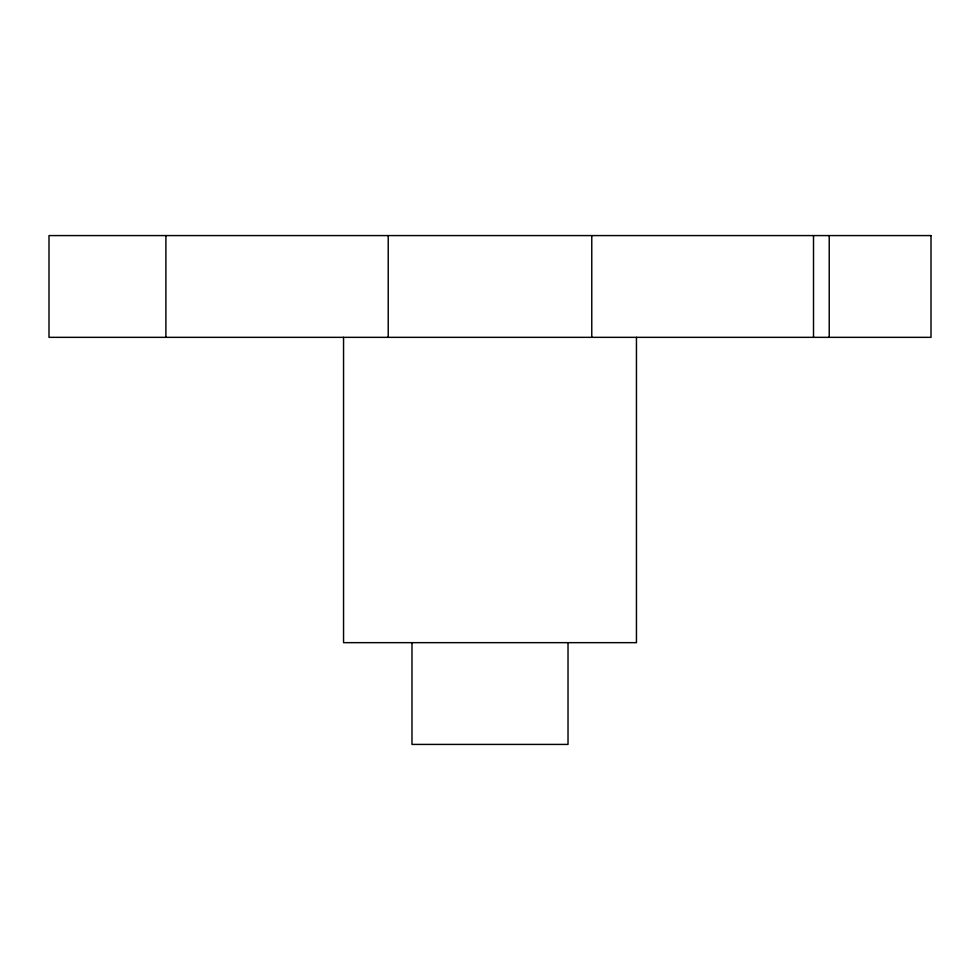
<?xml version="1.0" encoding="UTF-8"?>
<svg xmlns="http://www.w3.org/2000/svg" width="980" height="980" viewBox="0 0 980 980"><rect width="100%" height="100%" fill="white"/><g stroke="black" fill="none" stroke-linecap="round" stroke-linejoin="round"><path stroke-width="1.47" d="M829.227 235.58L829.227 337.341M813.51 235.58L813.51 337.341M636.449 337.341L636.449 642.66L343.551 642.66L343.551 337.341M591.773 235.58L591.773 337.341M568.02 642.66L568.02 744.42L411.98 744.42L411.98 642.66M388.227 235.58L388.227 337.341M165.902 235.58L165.902 337.341M931 235.58L49 235.58L49 337.341L931 337.341L931 235.58"/></g></svg>
